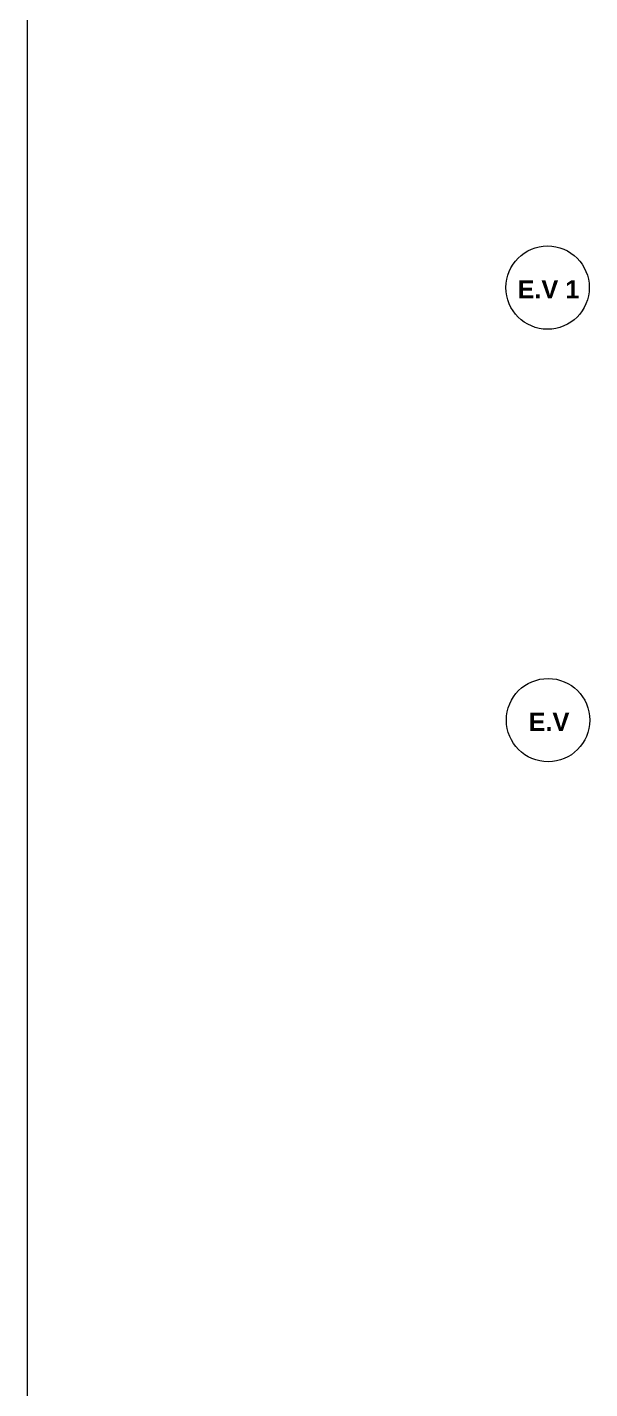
# Model space of a CAD drawing. Header units: millimetres. Extents: x 1464389 to 1998638, y -29162 to 256806.
# Drawn here: x 1615220 to 1618326, y 202913 to 210429 of the extents above; entities that cross this region are included whole.
import ezdxf

# ---------------------------------------------------------------- set-up
doc = ezdxf.new("R2010")
doc.units = ezdxf.units.MM
doc.header["$LTSCALE"] = 15
doc.layers.get('0').update_dxf_attribs({"lineweight": 5})
doc.layers.add('A-TEXT', color=4, linetype='Continuous')
doc.styles.add('ARIAL', font='arial.ttf')

# ---------------------------------------------------------------- blocks, each defined once
blk = doc.blocks.new('LEGEND TERRACE')
for centre in [(1148934.071149891, -155355.3674455335), (1148936.92673841, -157742.9780326613)]:
    blk.add_circle(centre, 230)
at = {"layer": 'A-TEXT', "ltscale": 0.25, "char_height": 100, "attachment_point": 1, "style": 'ARIAL'}
for s, insert in [('\\pxqc;{\\fArial|b1|i0|c0|p34;E.V 1}', (1148287.467856949, -155315.0731733405)), ('\\pxqc;{\\fArial|b1|i0|c0|p34;E.V}', (1148290.323445468, -157702.6837604683))]:
    blk.add_mtext_dynamic_manual_height_columns(s, width=1302.770375959575, gutter_width=250, heights=[0], dxfattribs=dict(at, insert=insert))

msp = doc.modelspace()

# ---------------------------------------------------------------- linework, layer by layer
msp.add_line((1615220.441612286, 232978.4460797628), (1615220.441612286, -21144.53383157775))

# ---------------------------------------------------------------- block references
msp.add_blockref('LEGEND TERRACE', (469158.8515148861, 364347.0294357799))

doc.saveas('drawing.dxf')
